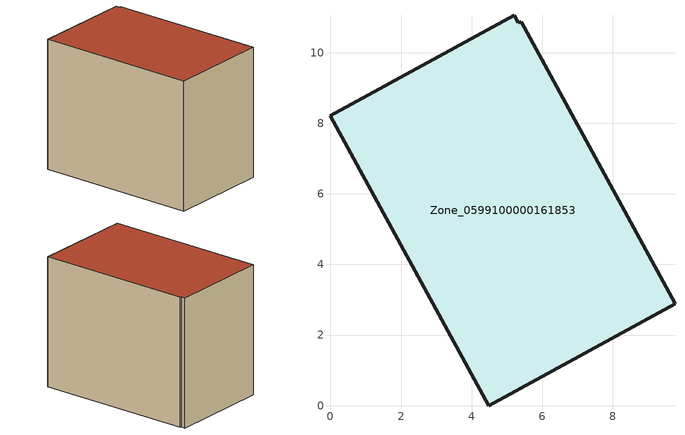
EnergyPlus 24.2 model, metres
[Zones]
Zone_0599100000161853
 floor ground (C_G): 5.4,10.88 9.76,2.89 4.48,0 0,8.21 5.21,11.06 5.32,10.84 z0
 wall outside (C_F): 4.48,0 9.76,2.89 5.4,10.88 5.32,10.84 5.21,11.06 0,8.21 4.48,0 z0:7.58
 roof outside (C_R): 9.76,2.89 5.4,10.88 5.32,10.84 5.21,11.06 0,8.21 4.48,0 z7.58
[BUILDING]
Pand.0599100000161853: North Axis=0; Terrain=City; Loads Convergence Tolerance Value=0.04; Temperature Convergence Tolerance Value=0.4; Solar Distribution=FullExterior; Maximum Number of Warmup Days=25; Minimum Number of Warmup Days=1
[Site:Location]
Rotterdam.The.Hague.AP_ZH_NLD Design_Conditions: Latitude=51.96; Longitude=4.45; Time Zone=1; Elevation=-4.5
[SITE:GROUNDTEMPERATURE:BUILDINGSURFACE]
18, 18, 18, 18, 18, 18, 18, 18, 18, 18, 18, 18
[MATERIAL] Thermal Absorptance=0.9; Solar Absorptance=0.7; Visible Absorptance=0.7
Name | Roughness | Thickness | Conductivity | Density | Specific Heat
G.TI.1965-1974 | MediumSmooth | 0.15 | 0.882353 | 540 | 1210
F.TI.1965-1974 | Rough | 0.3 | 0.697674 | 1920 | 840
R.TI.1965-1974 | MediumRough | 0.2 | 0.232558 | 1500 | 1000
[CONSTRUCTION]
C_G: G.TI.1965-1974
C_F: F.TI.1965-1974
C_R: R.TI.1965-1974
[ZONE]
Zone_0599100000161853: Type=1; Multiplier=1; Ceiling Height=Autocalculate; Volume=Autocalculate; Floor Area=autocalculate; Part of Total Floor Area=Yes
[ZONEINFILTRATION:DESIGNFLOWRATE]
Infil_Zone_0599100000161853: Zone or ZoneList or Space or SpaceList=Zone_0599100000161853; Schedule=AlwaysOn; Design Flow Rate Calculation Method=Flow/Area; Flow Rate per Floor Area=0.003; Constant Term Coefficient=1; Temperature Term Coefficient=0; Velocity Term Coefficient=0; Velocity Squared Term Coefficient=0
[HVACTEMPLATE:ZONE:IDEALLOADSAIRSYSTEM]
Zone_0599100000161853: Maximum Heating Supply Air Temperature=50; Minimum Cooling Supply Air Temperature=13; Maximum Heating Supply Air Humidity Ratio=0.0156; Minimum Cooling Supply Air Humidity Ratio=0.0077; Heating Limit=NoLimit; Cooling Limit=NoLimit; Dehumidification Control Type=ConstantSensibleHeatRatio; Cooling Sensible Heat Ratio=0.7; Dehumidification Setpoint=60; Humidification Control Type=None; Humidification Setpoint=30; Outdoor Air Method=None; Outdoor Air Flow Rate per Person=0.00944; Outdoor Air Flow Rate per Zone Floor Area=0; Outdoor Air Flow Rate per Zone=0; Demand Controlled Ventilation Type=None; Outdoor Air Economizer Type=NoEconomizer; Heat Recovery Type=None; Sensible Heat Recovery Effectiveness=0.7; Latent Heat Recovery Effectiveness=0.65
[ZONECONTROL:THERMOSTAT]
ThermostatControl_Zone_0599100000161853: Zone or ZoneList=Zone_0599100000161853; Control Type Schedule=DualSetpointControlType; Control 1=Thermostat_Zone_0599100000161853; Temperature Difference Between Cutout And Setpoint=0
[THERMOSTATSETPOINT:DUALSETPOINT]
Thermostat_Zone_0599100000161853: Heating Setpoint Temperature Schedule=HeatingSetpoint_Zone_0599100000161853; Cooling Setpoint Temperature Schedule=CoolingSetpoint_Zone_0599100000161853
[SCHEDULE:COMPACT]
HeatingSetpoint_Zone_0599100000161853: Through: 12/31, For: AllDays, Until: 24:00, 21
CoolingSetpoint_Zone_0599100000161853: Through: 12/31, For: AllDays, Until: 24:00, 24
DualSetpointControlType: Through: 12/31, For: AllDays, Until: 24:00, 4
AlwaysOn: Through: 12/31, For: AllDays, Until: 24:00, 1
